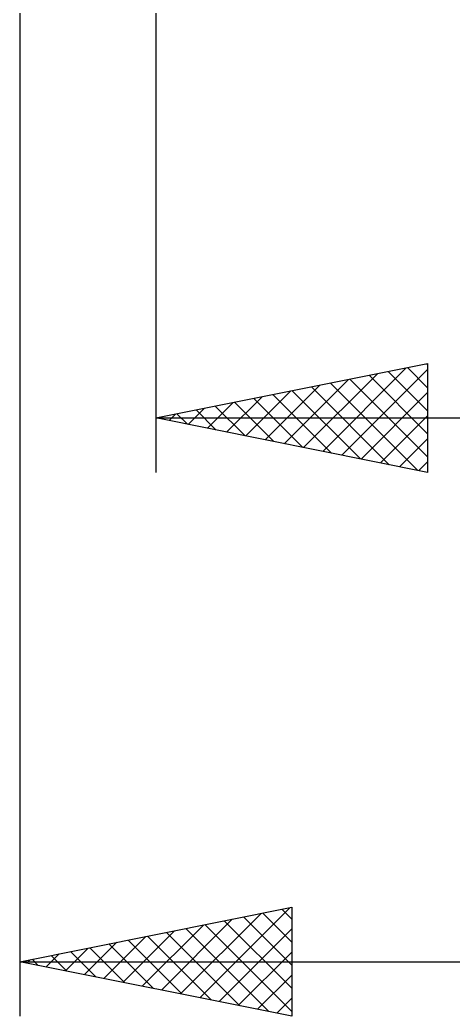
# Model space of a CAD drawing. Header units: millimetres. Extents: x -65 to 52, y -38 to 52.
# Drawn here: x 9 to 16.97, y -37.75 to -19.43 of the extents above; entities that cross this region are included whole.
import ezdxf

# ---------------------------------------------------------------- set-up
doc = ezdxf.new("R2010")
doc.units = ezdxf.units.MM
doc.header["$LTSCALE"] = 5.3
doc.layers.add('2', color=7, linetype='CONTINUOUS')

msp = doc.modelspace()

# ---------------------------------------------------------------- linework, layer by layer
at = {"layer": '2', "color": 7, "linetype": 'CONTINUOUS', "lineweight": 25}
for p, q in [((11.5, -4.75), (11.5, -27.75)), ((9, -4.9), (9, -37.75)), ((11.5, -26.75), (16.5, -25.75)), ((14.571, -27.364), (16.107, -25.829)), ((16.13, -25.824), (16.5, -26.194)), ((16.483, -25.753), (16.5, -25.77)), ((16.5, -25.75), (16.5, -27.75)), ((14.218, -27.294), (15.577, -25.935)), ((14.925, -27.435), (16.5, -25.86)), ((15.423, -25.965), (16.5, -27.043)), ((15.776, -25.895), (16.5, -26.619)), ((13.511, -27.152), (14.516, -26.147)), ((13.864, -27.223), (15.046, -26.041)), ((14.362, -26.178), (15.793, -27.609)), ((14.716, -26.107), (16.323, -27.715)), ((15.069, -26.036), (16.5, -27.467)), ((12.803, -27.011), (13.455, -26.359)), ((13.157, -27.081), (13.986, -26.253)), ((13.655, -26.319), (14.732, -27.396)), ((14.008, -26.248), (15.263, -27.503)), ((15.278, -27.506), (16.5, -26.284)), ((12.45, -26.94), (12.925, -26.465)), ((12.594, -26.531), (13.141, -27.078)), ((12.948, -26.46), (13.672, -27.184)), ((13.301, -26.39), (14.202, -27.29)), ((11.534, -26.743), (11.55, -26.76)), ((11.743, -26.799), (11.864, -26.677)), ((11.887, -26.673), (12.081, -26.866)), ((12.096, -26.869), (12.395, -26.571)), ((12.241, -26.602), (12.611, -26.972)), ((15.632, -27.576), (16.5, -26.708)), ((11.5, -26.75), (37, -26.75)), ((16.5, -27.75), (11.5, -26.75)), ((15.985, -27.647), (16.5, -27.133)), ((16.339, -27.718), (16.5, -27.557)), ((9, -36.75), (14, -35.75)), ((11.957, -37.341), (13.436, -35.863)), ((12.311, -37.412), (13.966, -35.757)), ((13.466, -35.857), (14, -36.391)), ((13.82, -35.786), (14, -35.966)), ((14, -35.75), (14, -37.75)), ((11.25, -37.2), (12.375, -36.075)), ((11.604, -37.271), (12.906, -35.969)), ((12.405, -36.069), (14, -37.663)), ((12.759, -35.998), (14, -37.239)), ((13.113, -35.927), (14, -36.815)), ((10.897, -37.129), (11.845, -36.181)), ((11.698, -36.21), (13.048, -37.56)), ((12.052, -36.14), (13.578, -37.666)), ((12.664, -37.483), (14, -36.147)), ((10.19, -36.988), (10.784, -36.393)), ((10.543, -37.059), (11.315, -36.287)), ((10.638, -36.422), (11.457, -37.241)), ((10.991, -36.352), (11.987, -37.347)), ((11.345, -36.281), (12.517, -37.453)), ((9.482, -36.846), (9.724, -36.605)), ((9.577, -36.635), (9.866, -36.923)), ((9.836, -36.917), (10.254, -36.499)), ((9.931, -36.564), (10.396, -37.029)), ((10.284, -36.493), (10.926, -37.135)), ((13.018, -37.554), (14, -36.572)), ((9, -36.75), (37, -36.75)), ((14, -37.75), (9, -36.75)), ((9.129, -36.776), (9.193, -36.711)), ((9.223, -36.705), (9.335, -36.817)), ((13.372, -37.624), (14, -36.996)), ((13.725, -37.695), (14, -37.42))]:
    msp.add_line(p, q, dxfattribs=at)

doc.saveas('drawing.dxf')
